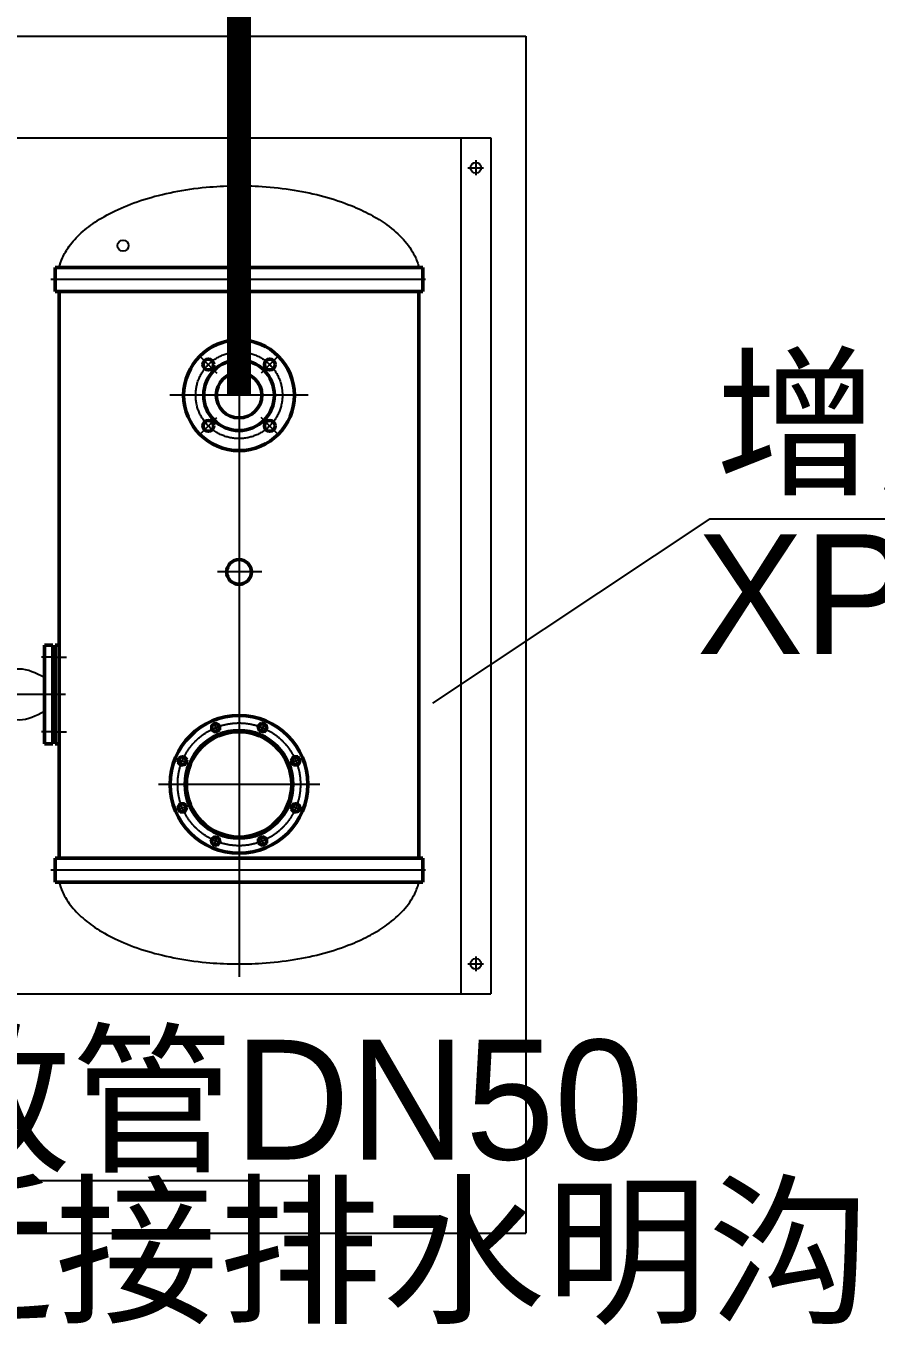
# Model space of a CAD drawing. Header units: millimetres. Extents: x 10779125 to 11142123, y -372083 to -144871.
# Drawn here: x 10970430 to 10972560, y -283559 to -280304 of the extents above; entities that cross this region are included whole.
import ezdxf

# ---------------------------------------------------------------- set-up
doc = ezdxf.new("R2010")
doc.units = ezdxf.units.MM
doc.header["$LTSCALE"] = 1000
doc.header["$MEASUREMENT"] = 0
for name, pattern in [('AM_ISO08W050', [18, 12, -1.5, 3, -1.5]), ('AM_ISO08W050x2', [9, 6, -0.75, 1.5, -0.75]), ('DASHED', [0.35, 0.25, -0.1])]:
    doc.linetypes.add(name, pattern=pattern)
doc.layers.get('0').update_dxf_attribs({"color": 255, "linetype": 'CONTINUOUS'})
doc.layers.add('-标高', color=4, linetype='CONTINUOUS')
doc.layers.add('W_DIM', color=4, linetype='CONTINUOUS')
for name, color, linetype, lineweight in [('AM_0', 7, 'CONTINUOUS', 50), ('AM_0N', 7, 'CONTINUOUS', 50), ('AM_5', 3, 'CONTINUOUS', 25), ('AM_7', 4, 'AM_ISO08W050', 25)]:
    doc.layers.add(name, color=color, linetype=linetype, lineweight=lineweight)
doc.styles.get("Standard").update_dxf_attribs({"font": 'symbol.ttf'})

# ---------------------------------------------------------------- blocks, each defined once
blk = doc.blocks.new('sdg')
for p, q in [((588866.8, 268292.1), (591866.8, 268292.1)), ((588866.8, 265292.1), (588866.8, 268292.1)), ((591866.8, 265292.1), (591866.8, 268292.1)), ((589121.8, 268204.4), (591266.8, 268204.4)), ((589121.8, 266306.9), (589121.8, 268204.4)), ((591266.8, 266636.1), (591266.8, 268204.4)), ((589121.8, 268129.4), (591266.8, 268129.4)), ((590442.6, 267109.9), (590516.8, 267109.9)), ((590442.6, 267109.9), (590516.8, 267109.9)), ((590591.1, 267109.9), (590516.8, 267109.9)), ((590591.1, 267109.9), (590516.8, 267109.9))]:
    blk.add_line(p, q)
for centre in [(589196.8, 268166.9), (591191.8, 268166.9)]:
    blk.add_circle(centre, 13.5)
for points in [[(589446.8, 267122.7), (589438.7, 267124.7), (589430.6, 267127.5), (589412.7, 267135.6), (589403, 267141.2), (589381.9, 267156.5), (589370.7, 267166.6), (589349.4, 267190), (589339.3, 267203.3), (589319.5, 267233.9), (589309.9, 267251.4), (589291.9, 267290.5), (589283.6, 267312.3), (589268.8, 267359.2), (589262.4, 267384.4), (589252.1, 267436.8), (589248.2, 267463.9), (589243.5, 267514.6), (589242.2, 267537.9), (589241.6, 267584.8), (589242.2, 267608.2), (589245.5, 267658.5), (589248.5, 267685.3), (589256.9, 267737.2), (589262.3, 267762.3), (589275.4, 267810.3), (589283, 267833.2), (589298.5, 267871.6), (589306, 267887.7), (589322.2, 267917.6), (589330.8, 267931.5), (589351.5, 267960), (589363.9, 267974), (589389.9, 267997.4), (589403.6, 268006.8), (589427.3, 268018.5), (589436.9, 268022), (589446.7, 268024.4)], [(590986.8, 267122.7), (590994.9, 267124.7), (591003, 267127.5), (591020.9, 267135.6), (591030.6, 267141.2), (591051.7, 267156.5), (591062.9, 267166.6), (591084.2, 267190), (591094.3, 267203.3), (591114.1, 267233.9), (591123.7, 267251.4), (591141.7, 267290.5), (591150, 267312.3), (591164.8, 267359.2), (591171.2, 267384.4), (591181.5, 267436.8), (591185.4, 267463.9), (591190.2, 267514.6), (591191.4, 267537.9), (591192.1, 267584.8), (591191.4, 267608.2), (591188.1, 267658.5), (591185.1, 267685.3), (591176.7, 267737.2), (591171.3, 267762.3), (591158.3, 267810.3), (591150.6, 267833.2), (591135.1, 267871.6), (591127.6, 267887.7), (591111.5, 267917.6), (591102.8, 267931.5), (591082.1, 267960), (591069.7, 267974), (591043.7, 267997.4), (591030, 268006.8), (591006.4, 268018.5), (590996.7, 268022), (590986.9, 268024.4)]]:
    blk.add_open_spline(points, degree=3, knots=[3.264107, 3.264107, 3.264107, 3.264107, 3.364818, 3.364818, 3.491374, 3.491374, 3.647681, 3.647681, 3.803987, 3.803987, 3.973542, 3.973542, 4.153723, 4.153723, 4.341138, 4.341138, 4.528552, 4.528552, 4.685076, 4.685076, 4.841601, 4.841601, 5.023983, 5.023983, 5.20533, 5.20533, 5.386677, 5.386677, 5.531097, 5.531097, 5.675516, 5.675516, 5.857359, 5.857359, 6.039202, 6.039202, 6.160142, 6.160142, 6.160142, 6.160142])
for points in [[(590474.1, 267085.9), (590452.8, 267023), (590474.1, 266960.1)], [(590559.6, 267085.9), (590580.8, 267023), (590559.6, 266960.1)]]:
    blk.add_spline(points, degree=3)
at = {"layer": 'AM_0'}
for p, q in [((589506.7, 268034.1), (589446.7, 268034.1)), ((589446.7, 268034.1), (589446.8, 267113.1)), ((589506.7, 268034.1), (589506.8, 267113.1)), ((589506.7, 268024.4), (590926.9, 268024.4)), ((590926.9, 268034.2), (590986.9, 268034.2)), ((590926.9, 268034.2), (590926.9, 267113.2)), ((590986.9, 268034.2), (590986.9, 267113.2)), ((589446.8, 267113.1), (589506.8, 267113.1)), ((589506.8, 267122.8), (590926.9, 267122.7)), ((590393.1, 267112.9), (590393.1, 267122.7)), ((590393.1, 267112.9), (590516.8, 267112.9)), ((590439.6, 267112.9), (590442.6, 267109.9)), ((590439.6, 267106.9), (590442.6, 267109.9)), ((590640.6, 267112.9), (590516.8, 267112.9)), ((590594.1, 267112.9), (590591.1, 267109.9)), ((590594.1, 267106.9), (590591.1, 267109.9)), ((590640.6, 267112.9), (590640.6, 267122.7)), ((590986.9, 267113.2), (590926.9, 267113.2)), ((590393.1, 267106.9), (590393.1, 267085.9)), ((590393.1, 267106.9), (590516.8, 267106.9)), ((590393.1, 267085.9), (590516.8, 267085.9)), ((590640.6, 267106.9), (590516.8, 267106.9)), ((590640.6, 267085.9), (590516.8, 267085.9)), ((590640.6, 267106.9), (590640.6, 267085.9))]:
    blk.add_line(p, q, dxfattribs=at)
for centre, radius in [((590741.8, 267573.6), 172.5), ((589766.8, 267573.6), 138.8), ((590741.8, 267573.6), 135), ((590741.8, 267573.6), 132), ((589689.9, 267650.5), 13.5), ((589766.8, 267573.6), 88.5), ((589843.7, 267650.5), 13.5), ((589766.8, 267573.6), 57), ((590209.6, 267573.6), 30.9), ((589689.9, 267496.7), 13.5), ((589843.7, 267496.7), 13.5)]:
    blk.add_circle(centre, radius, dxfattribs=at)
at = {"layer": 'AM_0N'}
for p, q in [((590683, 267726.9), (590673.2, 267721.3)), ((590692.7, 267721.3), (590683, 267726.9)), ((590797.7, 267726.5), (590789.8, 267718.6)), ((590808.6, 267723.6), (590797.7, 267726.5)), ((590673.2, 267721.3), (590673.2, 267710)), ((590673.2, 267710), (590683, 267704.4)), ((590683, 267704.4), (590692.7, 267710)), ((590692.7, 267710), (590692.7, 267721.3)), ((590789.8, 267718.6), (590792.7, 267707.7)), ((590792.7, 267707.7), (590803.6, 267704.8)), ((590803.6, 267704.8), (590811.5, 267712.7)), ((590811.5, 267712.7), (590808.6, 267723.6)), ((590591.8, 267640.4), (590588.9, 267629.5)), ((590588.9, 267629.5), (590596.9, 267621.6)), ((590602.7, 267643.3), (590591.8, 267640.4)), ((590610.6, 267635.4), (590602.7, 267643.3)), ((590607.7, 267624.5), (590610.6, 267635.4)), ((590878.2, 267642.2), (590872.6, 267632.4)), ((590872.6, 267632.4), (590878.2, 267622.7)), ((590889.5, 267642.2), (590878.2, 267642.2)), ((590895.1, 267632.4), (590889.5, 267642.2)), ((590889.5, 267622.7), (590895.1, 267632.4)), ((590596.9, 267621.6), (590607.7, 267624.5)), ((590878.2, 267622.7), (590889.5, 267622.7)), ((590594.1, 267524.5), (590588.5, 267514.8)), ((590588.5, 267514.8), (590594.1, 267505)), ((590605.4, 267524.5), (590594.1, 267524.5)), ((590594.1, 267505), (590605.4, 267505)), ((590611, 267514.8), (590605.4, 267524.5)), ((590605.4, 267505), (590611, 267514.8)), ((590875.9, 267522.7), (590873, 267511.9)), ((590873, 267511.9), (590880.9, 267503.9)), ((590886.8, 267525.6), (590875.9, 267522.7)), ((590880.9, 267503.9), (590891.8, 267506.8)), ((590894.7, 267517.7), (590886.8, 267525.6)), ((590891.8, 267506.8), (590894.7, 267517.7)), ((590680.1, 267442.4), (590672.1, 267434.5)), ((590672.1, 267434.5), (590675, 267423.6)), ((590690.9, 267439.5), (590680.1, 267442.4)), ((590693.9, 267428.6), (590690.9, 267439.5)), ((590800.7, 267442.8), (590790.9, 267437.2)), ((590790.9, 267437.2), (590790.9, 267425.9)), ((590810.4, 267437.2), (590800.7, 267442.8)), ((590810.4, 267425.9), (590810.4, 267437.2)), ((590675, 267423.6), (590685.9, 267420.7)), ((590685.9, 267420.7), (590693.9, 267428.6)), ((590790.9, 267425.9), (590800.7, 267420.3)), ((590800.7, 267420.3), (590810.4, 267425.9))]:
    blk.add_line(p, q, dxfattribs=at)
for centre in [(590683, 267715.7), (590800.7, 267715.7), (590599.8, 267632.4), (590883.9, 267632.4), (590599.8, 267514.8), (590883.9, 267514.8), (590683, 267431.6), (590800.7, 267431.6)]:
    blk.add_circle(centre, 9.75, dxfattribs=at)
at = {"layer": 'AM_5'}
blk.add_circle((589392, 267282.9), 14.1, dxfattribs=at)
at = {"layer": 'AM_7'}
for p, q in [((589196.8, 268147.2), (589196.8, 268186.5)), ((591191.8, 268147.2), (591191.8, 268186.5)), ((589178.1, 268166.9), (589215.1, 268166.9)), ((591173.1, 268166.9), (591210.1, 268166.9)), ((590209.6, 267631), (590209.6, 267519.5)), ((589194.9, 267573.6), (591224.4, 267573.6)), ((590423.1, 267105.3), (590423.1, 267140.9)), ((590610.6, 267105.3), (590610.6, 267140.9)), ((590423.1, 267114.5), (590423.1, 267078.9)), ((590516.8, 267139), (590516.8, 266550.6)), ((590610.6, 267114.5), (590610.6, 267078.9))]:
    blk.add_line(p, q, dxfattribs=at)
at = {"layer": 'AM_7', "ltscale": 2}
for p, q in [((589476.7, 268040.9), (589476.8, 267102.3)), ((590956.9, 268041), (590956.9, 267102.3)), ((590741.8, 267775.6), (590741.8, 267371.6)), ((590741.8, 267775.6), (590741.8, 267371.6)), ((589766.8, 267747), (589766.8, 267400.2)), ((589668.7, 267671.7), (589711.1, 267629.3)), ((589864.9, 267671.7), (589822.5, 267629.3)), ((589668.7, 267475.5), (589711.1, 267517.9)), ((589864.9, 267475.5), (589822.5, 267517.9))]:
    blk.add_line(p, q, dxfattribs=at)
at = {"layer": 'AM_7', "linetype": 'AM_ISO08W050x2', "ltscale": 3}
for p, q in [((590678.2, 267727.3), (590687.8, 267704)), ((590805.5, 267727.3), (590795.8, 267704)), ((590588.1, 267637.3), (590611.4, 267627.6)), ((590895.5, 267637.3), (590872.2, 267627.6)), ((590588.1, 267510), (590611.4, 267519.6)), ((590895.5, 267510), (590872.2, 267519.6)), ((590678.2, 267419.9), (590687.8, 267443.2)), ((590805.5, 267419.9), (590795.8, 267443.2))]:
    blk.add_line(p, q, dxfattribs=at)
at = {"layer": 'AM_7', "ltscale": 2}
for centre, radius in [((590741.8, 267573.6), 153.8), ((589766.8, 267573.6), 108.7)]:
    blk.add_circle(centre, radius, dxfattribs=at)

msp = doc.modelspace()

# ---------------------------------------------------------------- linework, layer by layer
at = {"color": 4}
for p, q in [((10972143.4, -281538.8, 0), (10971448.5, -282001, 0)), ((10972143.4, -281538.8, 0), (10973316.9, -281538.8, 0)), ((10969699.1, -283197), (10971142, -283197))]:
    msp.add_line(p, q, dxfattribs=at)
at = {"layer": 'W_DIM', "color": 4, "const_width": 60, "elevation": 0}
msp.add_lwpolyline([(10970964, -281229.1), (10970964, -279349.2)], dxfattribs=at)

# ---------------------------------------------------------------- block references
at = {"layer": '-标高', "linetype": 'DASHED', "rotation": 270}
msp.add_blockref('sdg', (10703390.4, 308537.7, 0), dxfattribs=at)

# ---------------------------------------------------------------- texts
at = {"color": 4}
for s, p in [('增压A区', (10972157.2, -281448.8, 0)), ('CR 15-4 ', (10972110.8, -281877.7, 0)), ('排放管DN50', (10969724.1, -283144.2)), ('就近接排水明沟', (10969684.3, -283523.3))]:
    msp.add_text(s, height=300, dxfattribs=at).set_placement(p)

doc.saveas('drawing.dxf')
